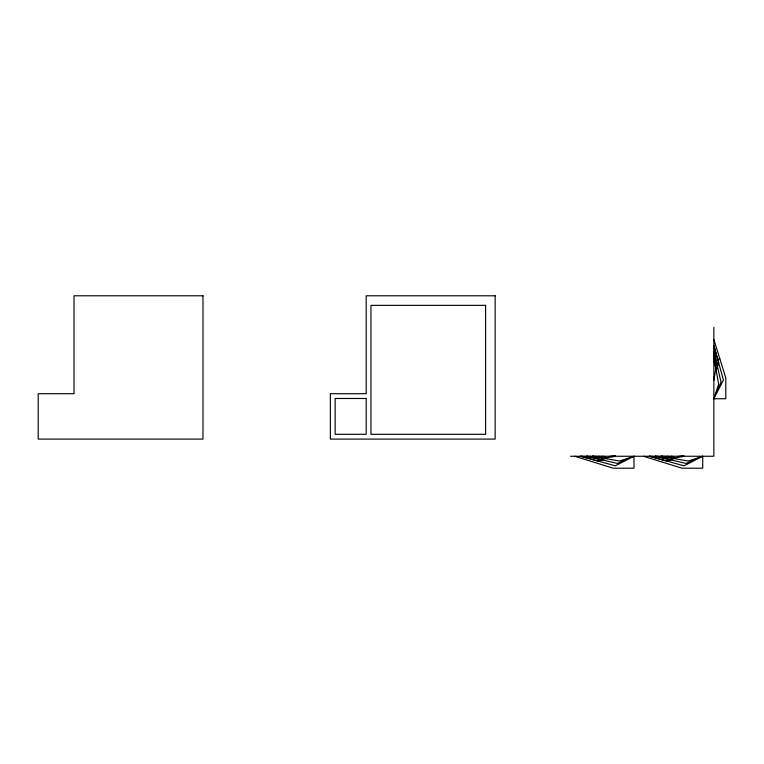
<?xml version="1.0" encoding="UTF-8"?>
<svg xmlns="http://www.w3.org/2000/svg" width="764" height="764" viewBox="0 0 764 764"><rect width="100%" height="100%" fill="white"/><g stroke="black" fill="none" stroke-linecap="round" stroke-linejoin="round"><path stroke-width="1.15" d="M714.311 377.702L713.862 380.052L713.968 376.853M713.862 380.052L715.878 368.678L713.862 357.313L714.034 362.633M715.658 370.674L715.878 368.678M716.957 367.398L716.842 363.206L713.862 351.392L714.053 355.785M715.916 371.228L717.195 365.717M717.138 368.162L718.637 362.757L713.862 345.471L714.034 348.833M603.398 459.546L597.992 461.045L580.707 456.261L585.195 456.5M672.148 459.546L666.743 461.045L649.457 456.261L653.936 456.5M606.463 458.324L600.953 459.603L586.628 456.261L592.119 456.509M675.214 458.324L669.703 459.603L655.378 456.261L660.86 456.509M612.938 456.719L615.287 456.261L608.898 456.48M681.689 456.719L684.028 456.261L677.639 456.48M598.938 456.48L592.549 456.261L603.913 458.285L615.287 456.261L609.796 456.509M667.679 456.48L661.29 456.261L672.664 458.285L684.028 456.261L678.537 456.509M717.835 359.109L719.831 358.765M603.913 458.285L605.909 458.066M672.664 458.285L674.65 458.066M610.799 456.5L615.287 456.261M679.549 456.5L684.028 456.261M716.727 362.757L718.637 362.757M570.565 456.261L713.862 456.261L713.862 327.307M673.514 456.509L670.668 456.261M604.763 456.509L601.917 456.261M667.249 456.261L669.598 456.528M598.499 456.261L600.857 456.528M661.29 456.261L688.183 461.045L702.727 456.261L702.727 468.208L681.956 468.208L643.536 456.261M592.549 456.261L619.442 461.045L633.986 456.261L633.986 468.208L613.206 468.208L574.786 456.261M655.378 456.261L686.11 463.433L702.727 456.261L684.028 465.82L649.457 456.261M586.628 456.261L617.36 463.433L633.986 456.261L615.287 465.82L580.707 456.261M713.862 339.55L725.8 377.97L725.8 398.751L713.862 398.751L718.637 384.206L713.862 357.313M713.862 345.471L723.413 380.052L713.862 398.751L721.025 382.124L713.862 351.392M202.985 295.792L74.022 295.792L74.022 393.708L38.2 393.708L38.2 439.09L202.985 439.09L202.985 295.792M495.148 295.792L366.185 295.792L366.185 393.708L330.363 393.708L330.363 439.09L495.148 439.09L495.148 295.792M485.598 305.352L370.96 305.352L370.96 434.305L485.598 434.305L485.598 305.352M366.185 398.483L335.138 398.483L335.138 434.305L366.185 434.305L366.185 398.483"/></g></svg>
